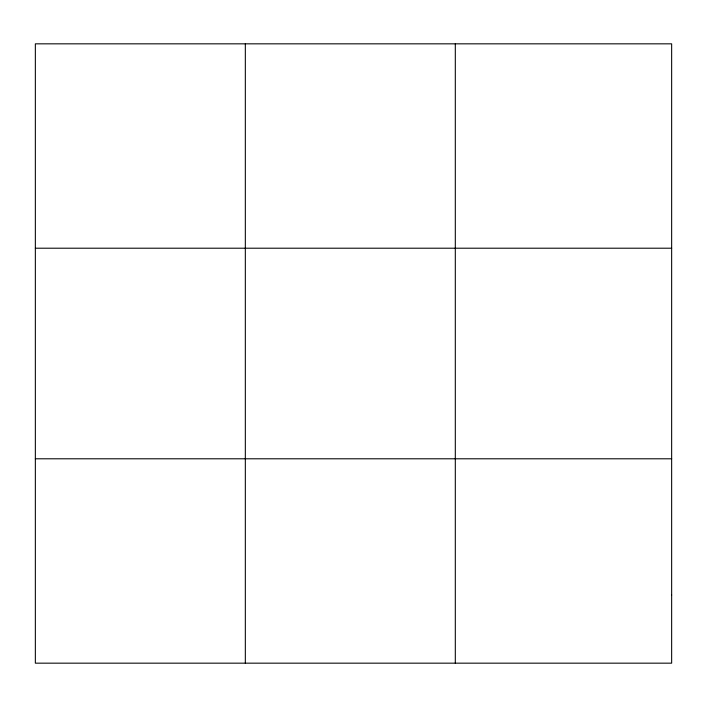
<?xml version="1.0" encoding="UTF-8"?>
<svg xmlns="http://www.w3.org/2000/svg" width="707" height="707" viewBox="0 0 707 707"><rect width="100%" height="100%" fill="white"/><g stroke="black" fill="none" stroke-linecap="round" stroke-linejoin="round"><path stroke-width="1.06" d="M245.329 663.166L245.329 43.834M455.308 663.166L455.308 43.834M35.35 248.21L671.65 248.21M35.35 458.79L671.65 458.79M671.65 595.038L671.65 663.166L35.35 663.166L35.35 43.834L671.65 43.834L671.65 595.038"/></g></svg>
